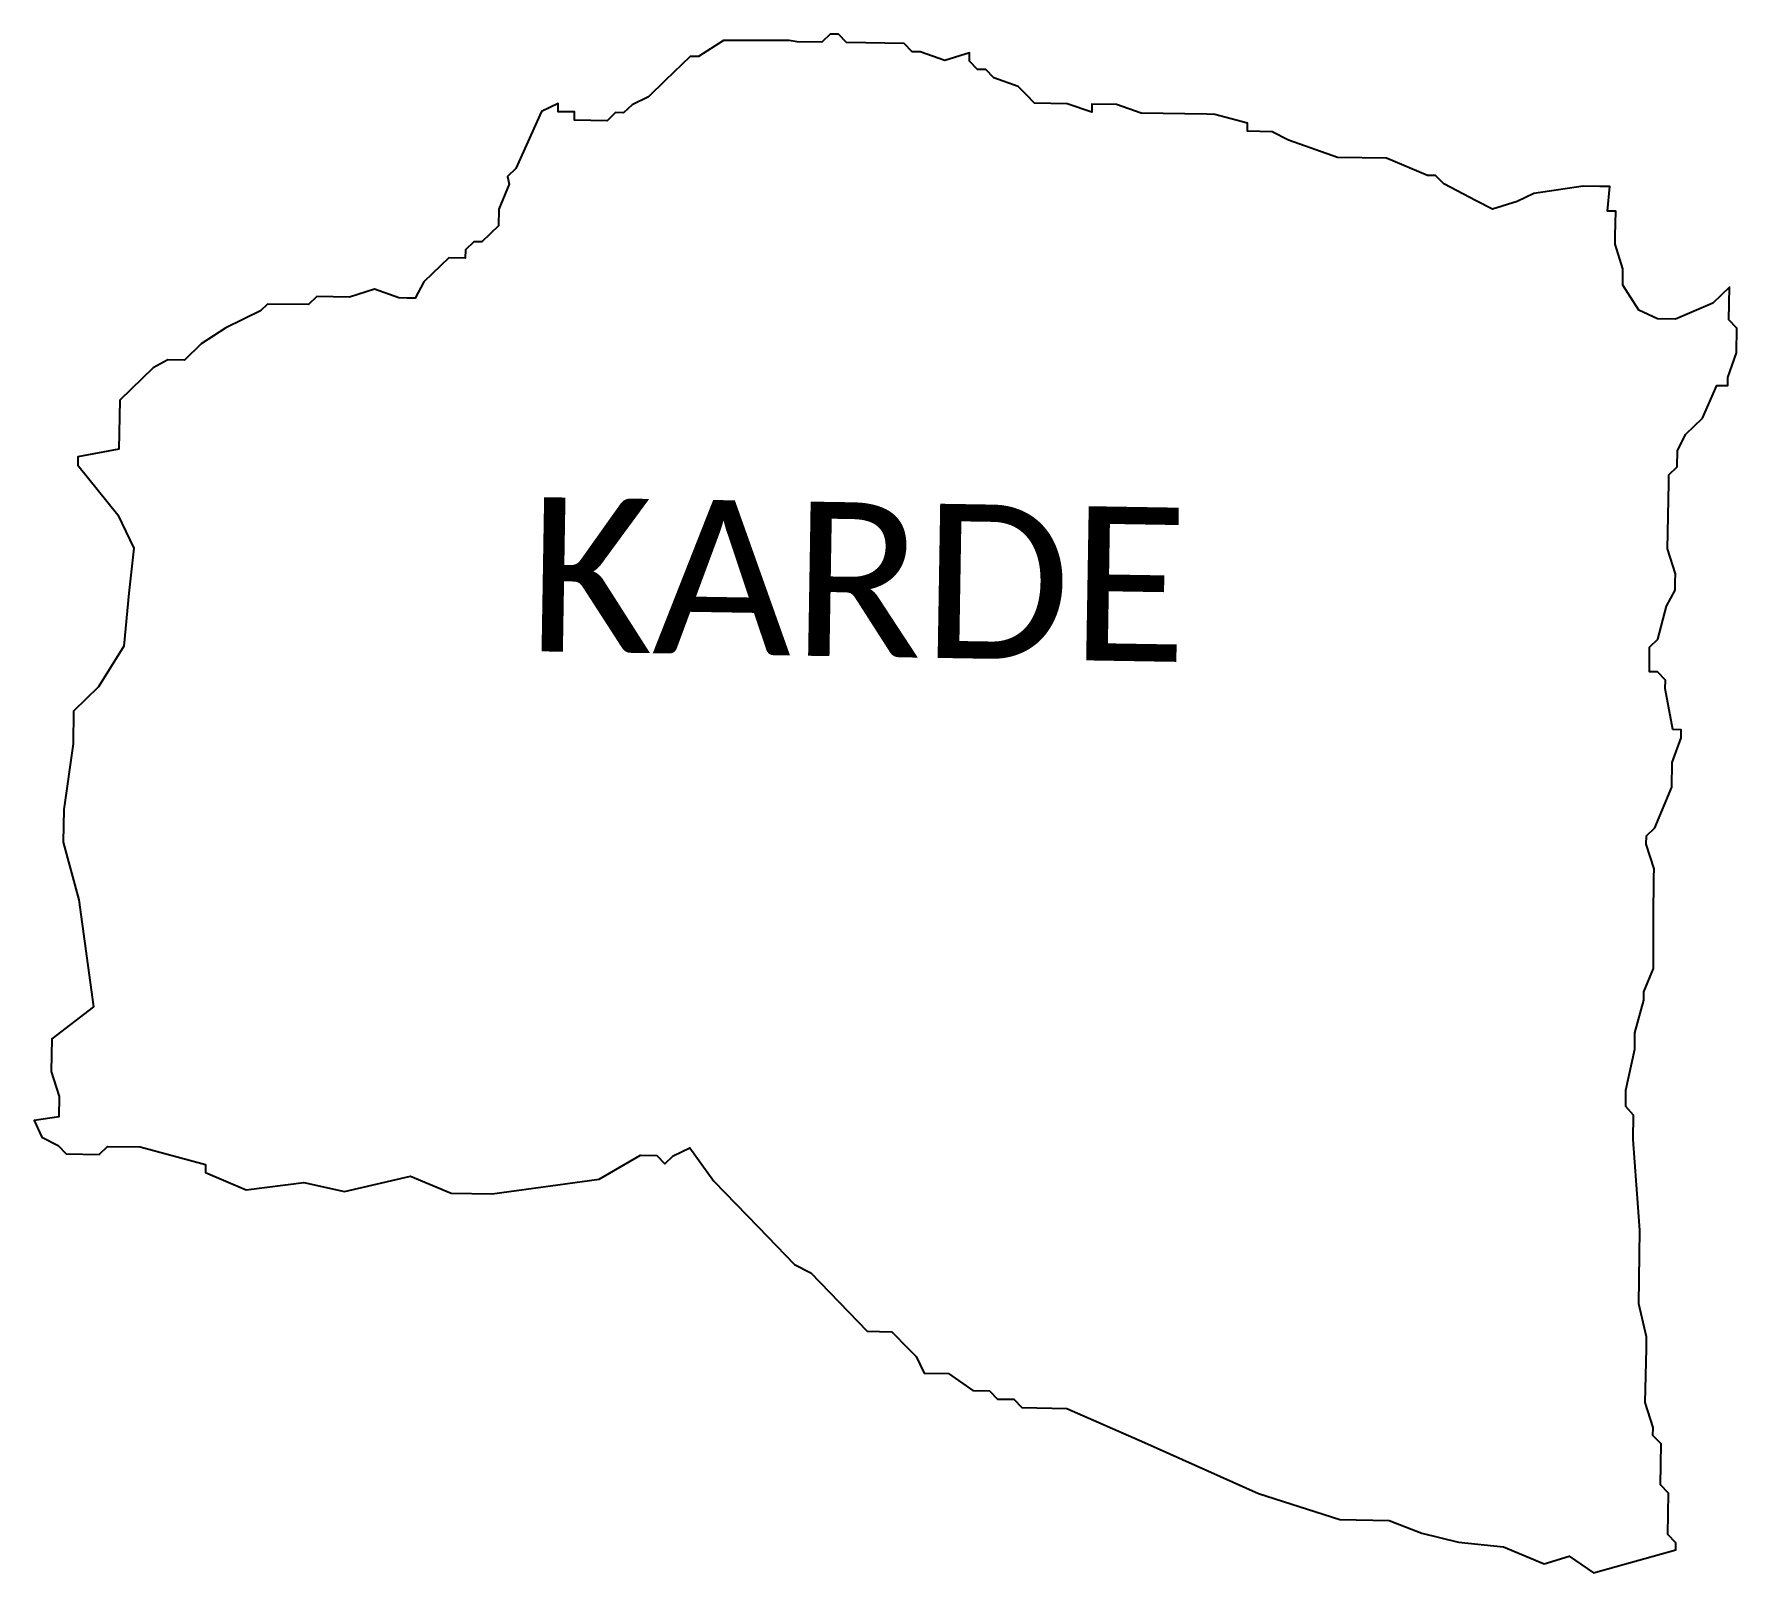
# Model space of a CAD drawing. Header units: metres. Extents: x 310536 to 316795, y 1915226 to 1918016.
# Drawn here: x 313707 to 316795, y 1915226 to 1918016 of the extents above; entities that cross this region are included whole.
import ezdxf

# ---------------------------------------------------------------- set-up
doc = ezdxf.new("R2010")
doc.units = ezdxf.units.M
doc.layers.add('VILLAGE BOUNDRY', color=10, linetype='Continuous')
doc.layers.add('VILLAGE NAME', color=250, linetype='Continuous')
doc.styles.get("Standard").update_dxf_attribs({"font": 'simplex.shx'})

msp = doc.modelspace()

# ---------------------------------------------------------------- linework, layer by layer
at = {"layer": 'VILLAGE BOUNDRY'}
msp.add_lwpolyline([(316686.9, 1917260.9), (316702.3, 1917290.4), (316732.5, 1917319.7), (316758.4, 1917378.5), (316778.2, 1917378.5), (316778.4, 1917393.4), (316794, 1917437.8), (316794.8, 1917482.5), (316780.2, 1917497.6), (316781.1, 1917557.2), (316750.9, 1917527.9), (316683.4, 1917499.2), (316650.7, 1917499.8), (316616.6, 1917515.2), (316587.6, 1917560.4), (316588.1, 1917590.1), (316574.2, 1917635), (316574.2, 1917649.9), (316574.9, 1917694.6), (316560, 1917694.8), (316564.3, 1917739.7), (316545.9, 1917739.7), (316516.1, 1917740.2), (316426.5, 1917726.8), (316396.5, 1917712.4), (316351.6, 1917698.3), (316322, 1917713.7), (316263, 1917744.4), (316248.3, 1917759.6), (316233.5, 1917759.8), (316159.5, 1917790.8), (316070.2, 1917792.3), (315981.4, 1917823.5), (315951.8, 1917838.9), (315907.2, 1917839.7), (315907.4, 1917854.5), (315848.1, 1917870.4), (315833.2, 1917870.6), (315714.1, 1917872.6), (315669.7, 1917888.3), (315625, 1917889), (315624.8, 1917874.1), (315580.4, 1917889.7), (315520.8, 1917890.7), (315506.2, 1917905.8), (315491.5, 1917921), (315447.1, 1917936.6), (315432.5, 1917952), (315417.6, 1917952), (315403, 1917967.1), (315403.2, 1917982), (315358.3, 1917967.9), (315313.8, 1917983.7), (315299, 1917983.7), (315284.4, 1917998.9), (315180.1, 1918000.6), (315165.5, 1918016), (315150.6, 1918016), (315135.5, 1918001.3), (315090.8, 1918002.1), (315075.9, 1918004.3), (314956.8, 1918004.3), (314911.7, 1917975.3), (314896.8, 1917975.5), (314851.4, 1917931.6), (314821.1, 1917902.3), (314791.1, 1917887.9), (314775.9, 1917873.2), (314761.1, 1917873.5), (314745.9, 1917858.9), (314686.6, 1917859.8), (314686.6, 1917874.7), (314657.1, 1917875.2), (314657.1, 1917890.1), (314627.1, 1917875.7), (314580.7, 1917772.2), (314565.5, 1917757.6), (314568.6, 1917743.5), (314549.7, 1917698.3), (314549.2, 1917668.5), (314518.9, 1917639.2), (314504, 1917639.5), (314488.9, 1917624.8), (314488.6, 1917609.9), (314458.9, 1917610.4), (314413.4, 1917566.5), (314398.1, 1917537), (314383.2, 1917537.2), (314368.3, 1917537.5), (314323.9, 1917553.1), (314279, 1917539), (314219.4, 1917539.9), (314204.3, 1917525.3), (314129.9, 1917526.5), (314117.5, 1917514.2), (314054.7, 1917483.1), (314009.5, 1917454), (313979.3, 1917424.8), (313949.5, 1917425.3), (313922.7, 1917410.7), (313862.2, 1917352.2), (313860.7, 1917263), (313786.1, 1917249.3), (313785.9, 1917234.4), (313858.8, 1917144), (313887.5, 1917084), (313878.8, 1917002.3), (313869.7, 1916905.8), (313823.9, 1916832.2), (313778.5, 1916788.3), (313777.5, 1916728.8), (313760.7, 1916610.1), (313759.7, 1916550.6), (313787.8, 1916446), (313814.3, 1916252.2), (313739, 1916193.9), (313738, 1916134.5), (313752.1, 1916089.6), (313751.5, 1916052.4), (313706.8, 1916045.7), (313721.1, 1916015.7), (313750.6, 1916000.4), (313765.2, 1915985.3), (313824.8, 1915984.3), (313839.9, 1915998.9), (313899.4, 1915997.9), (314017.8, 1915966.2), (314017.6, 1915951.4), (314091.5, 1915920.4), (314195.8, 1915933.5), (314269.9, 1915917.4), (314389.4, 1915945.2), (314463.2, 1915914.2), (314537.6, 1915913), (314731.4, 1915939.6), (314806.5, 1915983), (314836.2, 1915982.5), (314850.8, 1915967.3), (314866, 1915982), (314895.9, 1915996.3), (314939.6, 1915936.1), (315020, 1915853), (315085.8, 1915785), (315115.4, 1915769.6), (315217.7, 1915663.8), (315262.3, 1915663), (315291.6, 1915632.8), (315306.2, 1915617.7), (315320.6, 1915587.7), (315365.2, 1915586.9), (315409.3, 1915556.5), (315439.1, 1915556), (315453.7, 1915540.9), (315483.4, 1915540.4), (315498, 1915525.3), (315579.8, 1915523.9), (315720.2, 1915462.1), (315926.9, 1915369.4), (316074.9, 1915322.4), (316164.1, 1915320.9), (316223.2, 1915297.6), (316289.8, 1915281.6), (316371.5, 1915272.8), (316445.4, 1915241.9), (316490.3, 1915256), (316534.4, 1915225.5), (316683.7, 1915267.6), (316683.9, 1915280.3), (316669.3, 1915295.4), (316670.5, 1915369.9), (316655.9, 1915385), (316657.1, 1915459.4), (316642.5, 1915474.6), (316642.7, 1915489.5), (316628.6, 1915534.4), (316630.5, 1915632.3), (316630.5, 1915653.5), (316616.6, 1915713.2), (316618.8, 1915847.3), (316606.7, 1916011.3), (316607.4, 1916055.9), (316593, 1916071.1), (316593, 1916083), (316593.3, 1916100.8), (316609.4, 1916175), (316609.9, 1916204.8), (316626, 1916264.1), (316626, 1916279), (316643.6, 1916321.7), (316643.6, 1916442.6), (316643.8, 1916457.4), (316644.3, 1916487.2), (316644.6, 1916502.1), (316630.4, 1916547), (316630.6, 1916561.9), (316645.8, 1916576.5), (316676.8, 1916650.5), (316677.5, 1916695.1), (316693.4, 1916739.6), (316693.4, 1916754.4), (316678.5, 1916754.7), (316664.9, 1916829.4), (316665.1, 1916844.2), (316650.5, 1916859.4), (316636.3, 1916859.7), (316636.3, 1916904.3), (316651.5, 1916918.9), (316667.3, 1916978.3), (316682.7, 1917007.8), (316682.9, 1917022.7), (316683.2, 1917037.5), (316669, 1917082.5), (316671, 1917201.6), (316671.3, 1917216.5), (316686.4, 1917231.1)], close=True, dxfattribs=at)

# ---------------------------------------------------------------- texts
at = {"layer": 'VILLAGE NAME', "insert": (314605.3, 1917176.6), "char_height": 279.599, "attachment_point": 1, "rotation": 359.0535}
msp.add_mtext_dynamic_manual_height_columns('{\\fCalibri|b0|i0|c0|p34;KARDE}', width=503.013, gutter_width=1398, heights=[0], dxfattribs=at)

doc.saveas('drawing.dxf')
